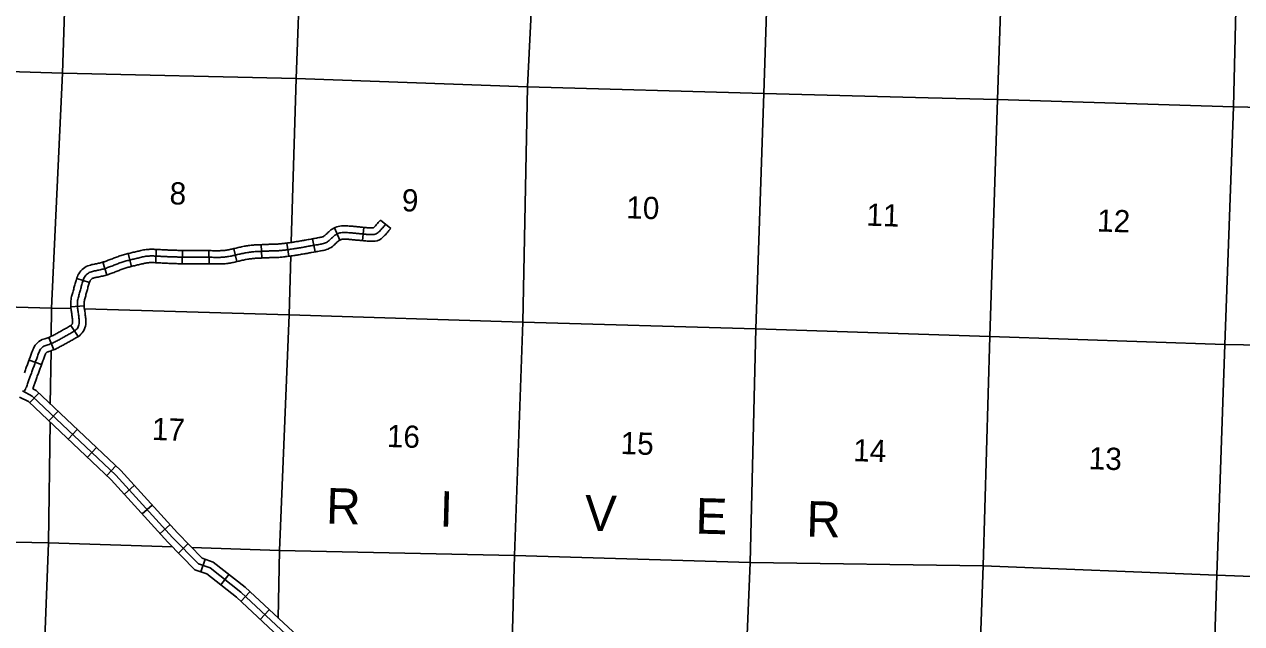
# Model space of a CAD drawing. Extents: x 751126 to 1167965, y 16172416 to 16552059.
# Drawn here: x 963887 to 991302, y 16260022 to 16273514 of the extents above; entities that cross this region are included whole.
import ezdxf

# ---------------------------------------------------------------- set-up
doc = ezdxf.new("R2010")
doc.units = 0
for name, color, linetype in [('L13', 7, 'Continuous'), ('L14', 7, 'Continuous'), ('L37', 7, 'Continuous'), ('L8', 7, 'Continuous')]:
    doc.layers.add(name, color=color, linetype=linetype)

msp = doc.modelspace()

# ---------------------------------------------------------------- linework, layer by layer
at = {"layer": 'L13'}
for points in [[(970873, 16298575), (970783, 16293389), (970598, 16288121), (970404, 16282796), (970204, 16277587), (970011, 16272295)], [(975983, 16293233), (975772, 16287924), (975621, 16282664), (975479, 16277421), (975218, 16272105), (975116, 16266810), (974924, 16261560), (974780, 16256249), (974769, 16255821)], [(965149, 16285675), (965056, 16283014), (964921, 16277729), (964743, 16272419)], [(980939, 16285454), (980854, 16282499), (980712, 16277272), (980543, 16271954), (980358, 16266661), (980232, 16261401), (980015, 16256159)], [(985987, 16277106), (985802, 16271821), (985633, 16266487), (985484, 16261327), (985288, 16255926)], [(991246, 16276965), (991119, 16271654), (990923, 16266303), (990741, 16261111), (990571, 16255751)], [(959652, 16272572), (964743, 16272419)], [(964743, 16272419), (964500, 16267128), (964492, 16266490)], [(964743, 16272419), (970011, 16272295), (975218, 16272105), (980543, 16271954), (984241, 16271863), (985802, 16271821), (991119, 16271654), (996286, 16271540), (1001527, 16271358), (1005917, 16271234)], [(970011, 16272295), (969899, 16268608)], [(969890, 16268303), (969850, 16266976), (969631, 16261668), (969604, 16260147)], [(960287, 16267241), (964500, 16267128), (964937, 16267116)], [(965241, 16267107), (969850, 16266976), (975116, 16266810), (980358, 16266661), (985633, 16266487), (990923, 16266303), (995958, 16266218), (1001308, 16266042)], [(964488, 16266167), (964472, 16264967)], [(964467, 16264560), (964432, 16261841), (964230, 16256557), (964121, 16251288), (963987, 16246027)], [(961802, 16261894), (964432, 16261841), (967223, 16261748)], [(967657, 16261734), (969631, 16261668), (974924, 16261560), (980232, 16261401), (985484, 16261327), (990741, 16261111), (995906, 16260922), (1001173, 16260773)]]:
    msp.add_lwpolyline(points, dxfattribs=at)
at = {"layer": 'L8'}
for p, q in [((970869, 16268931), (970992, 16268659)), ((971535, 16268942), (971505, 16268645)), ((971908, 16269107), (972137, 16268916)), ((970380, 16268686), (970439, 16268393)), ((966858, 16268446), (966846, 16268148)), ((967451, 16268422), (967445, 16268124)), ((968043, 16268419), (968046, 16268121)), ((968602, 16268464), (968672, 16268174)), ((969218, 16268553), (969234, 16268255)), ((969799, 16268590), (969843, 16268295)), ((965658, 16268160), (965744, 16267874)), ((966227, 16268353), (966304, 16268065)), ((965067, 16267795), (965351, 16267702)), ((964933, 16267157), (965231, 16267179)), ((964936, 16266737), (965096, 16266485)), ((964436, 16266465), (964548, 16266189)), ((963993, 16265954), (964274, 16265854)), ((964006, 16264995), (964210, 16265213)), ((964440, 16264586), (964645, 16264804)), ((964874, 16264177), (965079, 16264394)), ((965309, 16263768), (965513, 16263985)), ((965743, 16263359), (965948, 16263576)), ((966143, 16262934), (966364, 16263134)), ((966543, 16262491), (966765, 16262691)), ((966944, 16262049), (967165, 16262249)), ((967358, 16261611), (967571, 16261820)), ((967860, 16261191), (967958, 16261472)), ((968311, 16260894), (968496, 16261128)), ((968762, 16260523), (968966, 16260741)), ((969199, 16260116), (969402, 16260335))]:
    msp.add_line(p, q, dxfattribs=at)
for points in [[(971907, 16269107), (971895, 16269093), (971878, 16269076), (971858, 16269052), (971841, 16269032), (971826, 16269014), (971812, 16268997), (971797, 16268981), (971782, 16268965), (971770, 16268952), (971758, 16268942), (971748, 16268934), (971745, 16268932), (971735, 16268931), (971717, 16268931), (971694, 16268932), (971671, 16268932), (971649, 16268933), (971625, 16268935), (971602, 16268936), (971592, 16268937), (971581, 16268938), (971556, 16268940), (971506, 16268945), (971481, 16268948), (971457, 16268950), (971432, 16268953), (971382, 16268958), (971357, 16268960), (971332, 16268962), (971307, 16268965), (971282, 16268967), (971257, 16268970), (971246, 16268971), (971230, 16268973), (971199, 16268974), (971174, 16268975), (971150, 16268976), (971122, 16268977), (971095, 16268978), (971066, 16268978), (971029, 16268977), (970994, 16268971), (970958, 16268965), (970921, 16268953), (970889, 16268941), (970855, 16268925), (970822, 16268906), (970792, 16268886), (970766, 16268864), (970743, 16268844), (970722, 16268825), (970705, 16268808), (970687, 16268792), (970670, 16268777), (970654, 16268762), (970639, 16268750), (970629, 16268743), (970621, 16268738), (970611, 16268733), (970597, 16268728), (970583, 16268724), (970567, 16268721), (970545, 16268717), (970519, 16268712), (970492, 16268706), (970470, 16268702), (970450, 16268698), (970425, 16268695), (970396, 16268690), (970370, 16268685), (970349, 16268680), (970302, 16268673), (970277, 16268669), (970248, 16268664), (970222, 16268659), (970200, 16268654), (970178, 16268651), (970152, 16268647), (970126, 16268642), (970103, 16268638), (970079, 16268634), (970054, 16268629), (970031, 16268626), (970006, 16268622), (969982, 16268618), (969957, 16268614), (969933, 16268610), (969908, 16268606), (969885, 16268603), (969861, 16268599), (969836, 16268596), (969810, 16268592), (969786, 16268589), (969762, 16268585)], [(972022, 16269012), (972006, 16268992), (971989, 16268974), (971973, 16268956), (971957, 16268936), (971941, 16268917), (971924, 16268898), (971908, 16268879), (971891, 16268861), (971873, 16268843), (971854, 16268827), (971835, 16268811), (971814, 16268798), (971791, 16268788), (971766, 16268783), (971741, 16268781), (971716, 16268781), (971691, 16268782), (971666, 16268782), (971641, 16268783), (971616, 16268785), (971591, 16268786), (971578, 16268788), (971566, 16268789), (971541, 16268791), (971517, 16268794), (971492, 16268796), (971467, 16268799), (971442, 16268801), (971417, 16268803), (971392, 16268806), (971367, 16268808), (971342, 16268811), (971318, 16268813), (971293, 16268816), (971268, 16268818), (971243, 16268820), (971231, 16268822), (971218, 16268823), (971193, 16268824), (971168, 16268825), (971143, 16268826), (971118, 16268827), (971093, 16268828), (971068, 16268828), (971043, 16268827), (971018, 16268823), (970994, 16268819), (970970, 16268811), (970947, 16268802), (970924, 16268792), (970902, 16268779), (970882, 16268765), (970862, 16268750), (970843, 16268733), (970825, 16268716), (970807, 16268699), (970789, 16268682), (970770, 16268665), (970751, 16268648), (970732, 16268632), (970712, 16268618), (970691, 16268605), (970668, 16268594), (970645, 16268586), (970621, 16268579), (970596, 16268573), (970571, 16268569), (970547, 16268564), (970522, 16268560), (970498, 16268554), (970473, 16268550), (970448, 16268547), (970424, 16268542), (970399, 16268537), (970375, 16268533), (970350, 16268529), (970325, 16268525), (970301, 16268521), (970276, 16268517), (970252, 16268512), (970227, 16268507), (970202, 16268503), (970178, 16268499), (970153, 16268494), (970128, 16268490), (970104, 16268486), (970079, 16268482), (970055, 16268477), (970030, 16268474), (970005, 16268470), (969980, 16268466), (969956, 16268462), (969931, 16268458), (969906, 16268454), (969882, 16268451), (969857, 16268447), (969832, 16268444), (969807, 16268440), (969782, 16268437)], [(972138, 16268916), (972118, 16268892), (972099, 16268873), (972088, 16268859), (972072, 16268841), (972055, 16268820), (972037, 16268799), (972018, 16268778), (971999, 16268758), (971977, 16268735), (971950, 16268712), (971922, 16268689), (971884, 16268664), (971835, 16268644), (971787, 16268634), (971747, 16268631), (971715, 16268631), (971688, 16268632), (971661, 16268632), (971634, 16268634), (971607, 16268635), (971580, 16268637), (971565, 16268638), (971552, 16268639), (971527, 16268642), (971477, 16268647), (971452, 16268649), (971427, 16268652), (971402, 16268654), (971353, 16268659), (971328, 16268661), (971303, 16268664), (971278, 16268666), (971253, 16268669), (971228, 16268671), (971215, 16268672), (971206, 16268674), (971187, 16268675), (971162, 16268675), (971137, 16268677), (971114, 16268677), (971091, 16268678), (971070, 16268678), (971057, 16268677), (971043, 16268675), (971030, 16268673), (971019, 16268670), (971005, 16268664), (970993, 16268659), (970983, 16268653), (970972, 16268645), (970959, 16268635), (970944, 16268622), (970928, 16268607), (970910, 16268589), (970890, 16268571), (970870, 16268553), (970849, 16268535), (970825, 16268515), (970795, 16268492), (970760, 16268472), (970725, 16268456), (970692, 16268443), (970658, 16268433), (970625, 16268426), (970598, 16268421), (970575, 16268417), (970553, 16268413), (970526, 16268407), (970497, 16268402), (970472, 16268398), (970452, 16268395), (970428, 16268390), (970401, 16268385), (970349, 16268377), (970325, 16268373), (970304, 16268369), (970281, 16268365), (970254, 16268359), (970227, 16268355), (970203, 16268351), (970180, 16268347), (970154, 16268342), (970128, 16268338), (970104, 16268334), (970078, 16268329), (970053, 16268325), (970028, 16268321), (970003, 16268318), (969979, 16268314), (969954, 16268310), (969928, 16268306), (969902, 16268302), (969878, 16268299), (969854, 16268295), (969829, 16268292), (969803, 16268288)], [(967324, 16268427), (967299, 16268428), (967275, 16268428), (967251, 16268429), (967226, 16268430), (967201, 16268431), (967176, 16268432), (967152, 16268433), (967128, 16268434), (967103, 16268435), (967077, 16268437), (967052, 16268438), (967028, 16268439), (967003, 16268440), (966980, 16268441), (966955, 16268443), (966928, 16268444), (966902, 16268445), (966877, 16268446), (966853, 16268447), (966828, 16268449), (966800, 16268450), (966772, 16268450), (966744, 16268450), (966716, 16268450), (966688, 16268448), (966660, 16268447), (966631, 16268444), (966600, 16268440), (966571, 16268436), (966542, 16268430), (966514, 16268424), (966487, 16268417), (966463, 16268411), (966440, 16268406), (966417, 16268401), (966393, 16268395), (966367, 16268389), (966341, 16268383), (966317, 16268377), (966293, 16268371), (966268, 16268365), (966242, 16268358), (966219, 16268352), (966196, 16268346), (966170, 16268340), (966143, 16268333), (966118, 16268325), (966092, 16268318), (966065, 16268310), (966039, 16268301), (966015, 16268292), (965990, 16268284), (965965, 16268275), (965941, 16268266), (965917, 16268257), (965894, 16268248), (965870, 16268239), (965845, 16268229), (965821, 16268219), (965799, 16268211), (965778, 16268202), (965757, 16268195), (965733, 16268186), (965709, 16268178), (965689, 16268170), (965668, 16268164), (965645, 16268157), (965624, 16268150), (965603, 16268145), (965581, 16268140), (965558, 16268134), (965536, 16268129), (965514, 16268125), (965491, 16268120), (965466, 16268116), (965439, 16268111), (965409, 16268104), (965379, 16268096), (965348, 16268086), (965317, 16268075), (965283, 16268060), (965248, 16268040), (965216, 16268017), (965188, 16267994), (965160, 16267966), (965134, 16267933), (965113, 16267901), (965095, 16267868), (965081, 16267835), (965070, 16267805), (965061, 16267777), (965053, 16267751), (965046, 16267726), (965039, 16267702), (965032, 16267678), (965025, 16267653), (965018, 16267628), (965011, 16267603), (965005, 16267579)], [(969782, 16268437), (969758, 16268434), (969733, 16268431), (969708, 16268428), (969683, 16268425), (969658, 16268423), (969633, 16268421), (969608, 16268419), (969583, 16268418), (969558, 16268416), (969534, 16268415), (969509, 16268414), (969484, 16268413), (969458, 16268413), (969433, 16268412), (969408, 16268412), (969384, 16268411), (969359, 16268410), (969334, 16268408), (969309, 16268408), (969284, 16268407), (969259, 16268406), (969234, 16268404), (969209, 16268403), (969184, 16268402), (969159, 16268400), (969134, 16268399), (969109, 16268398), (969084, 16268397), (969059, 16268395), (969034, 16268393), (969009, 16268391), (968984, 16268388), (968959, 16268385), (968935, 16268381), (968910, 16268377), (968885, 16268373), (968861, 16268369), (968836, 16268364), (968812, 16268359), (968787, 16268354), (968763, 16268349), (968738, 16268343), (968714, 16268337), (968690, 16268331), (968665, 16268326), (968641, 16268320), (968617, 16268314), (968592, 16268308), (968568, 16268303), (968544, 16268298), (968519, 16268293), (968494, 16268289), (968470, 16268285), (968445, 16268281), (968420, 16268278), (968395, 16268275), (968370, 16268273), (968345, 16268272), (968320, 16268270), (968295, 16268269), (968270, 16268269), (968245, 16268269), (968220, 16268269), (968195, 16268269), (968170, 16268269), (968145, 16268269), (968120, 16268270), (968095, 16268270), (968070, 16268271), (968045, 16268270), (968020, 16268270), (967995, 16268270), (967970, 16268270), (967945, 16268270), (967920, 16268270), (967895, 16268270), (967871, 16268271), (967846, 16268271), (967821, 16268271), (967795, 16268271), (967770, 16268271), (967745, 16268271), (967720, 16268271), (967695, 16268271), (967670, 16268271), (967645, 16268271), (967620, 16268271), (967595, 16268271), (967570, 16268272), (967545, 16268272), (967520, 16268272), (967495, 16268272), (967470, 16268272), (967445, 16268273), (967420, 16268274), (967395, 16268275), (967370, 16268276), (967345, 16268276), (967320, 16268277)], [(969764, 16268586), (969740, 16268582), (969715, 16268580), (969691, 16268577), (969669, 16268574), (969646, 16268573), (969622, 16268570), (969599, 16268569), (969575, 16268568), (969551, 16268566), (969527, 16268565), (969502, 16268564), (969478, 16268563), (969456, 16268563), (969404, 16268562), (969376, 16268561), (969350, 16268559), (969328, 16268558), (969305, 16268557), (969278, 16268557), (969251, 16268556), (969226, 16268554), (969200, 16268553), (969176, 16268551), (969152, 16268550), (969127, 16268549), (969102, 16268548), (969074, 16268547), (969047, 16268545), (969021, 16268542), (968994, 16268540), (968966, 16268537), (968938, 16268533), (968911, 16268529), (968886, 16268525), (968862, 16268521), (968835, 16268517), (968807, 16268512), (968781, 16268506), (968755, 16268501), (968729, 16268495), (968703, 16268489), (968679, 16268483), (968655, 16268477), (968631, 16268471), (968606, 16268466), (968583, 16268460), (968560, 16268455), (968538, 16268450), (968514, 16268445), (968490, 16268440), (968468, 16268436), (968446, 16268433), (968424, 16268429), (968402, 16268426), (968382, 16268424), (968361, 16268423), (968337, 16268422), (968314, 16268420), (968291, 16268419), (968269, 16268419), (968245, 16268419), (968219, 16268419), (968195, 16268419), (968171, 16268419), (968148, 16268419), (968124, 16268419), (968098, 16268420), (968071, 16268421), (968044, 16268420), (968020, 16268420), (967995, 16268420), (967970, 16268420), (967946, 16268420), (967922, 16268420), (967898, 16268420), (967873, 16268421), (967847, 16268421), (967820, 16268421), (967794, 16268421), (967770, 16268421), (967747, 16268421), (967720, 16268421), (967694, 16268421), (967670, 16268421), (967647, 16268421), (967622, 16268421), (967597, 16268421), (967571, 16268422), (967547, 16268422), (967523, 16268422), (967496, 16268422), (967472, 16268422), (967450, 16268423), (967427, 16268424), (967400, 16268425), (967375, 16268426), (967350, 16268426), (967325, 16268427)], [(967320, 16268277), (967295, 16268278), (967270, 16268278), (967245, 16268279), (967220, 16268280), (967195, 16268281), (967170, 16268282), (967145, 16268283), (967121, 16268284), (967096, 16268286), (967071, 16268287), (967046, 16268288), (967021, 16268289), (966996, 16268290), (966971, 16268291), (966946, 16268293), (966921, 16268295), (966896, 16268296), (966871, 16268297), (966846, 16268298), (966821, 16268299), (966796, 16268300), (966771, 16268300), (966746, 16268300), (966721, 16268300), (966696, 16268299), (966671, 16268297), (966646, 16268295), (966621, 16268292), (966597, 16268288), (966572, 16268283), (966548, 16268278), (966523, 16268272), (966499, 16268266), (966475, 16268260), (966450, 16268254), (966426, 16268249), (966402, 16268243), (966377, 16268237), (966353, 16268231), (966329, 16268225), (966305, 16268219), (966280, 16268213), (966256, 16268207), (966232, 16268201), (966208, 16268195), (966183, 16268188), (966159, 16268181), (966135, 16268174), (966111, 16268167), (966088, 16268159), (966064, 16268151), (966041, 16268142), (966017, 16268134), (965994, 16268125), (965970, 16268116), (965947, 16268107), (965923, 16268099), (965900, 16268090), (965877, 16268080), (965854, 16268071), (965830, 16268062), (965807, 16268053), (965783, 16268045), (965760, 16268037), (965736, 16268028), (965712, 16268021), (965688, 16268013), (965665, 16268006), (965640, 16268000), (965616, 16267994), (965592, 16267988), (965567, 16267983), (965543, 16267977), (965518, 16267973), (965494, 16267968), (965469, 16267964), (965445, 16267958), (965421, 16267952), (965397, 16267944), (965373, 16267936), (965350, 16267925), (965329, 16267913), (965308, 16267899), (965289, 16267883), (965271, 16267865), (965256, 16267846), (965242, 16267825), (965230, 16267803), (965220, 16267780), (965212, 16267756), (965204, 16267732), (965197, 16267708), (965190, 16267684), (965183, 16267660), (965176, 16267636), (965169, 16267612), (965163, 16267588), (965156, 16267564), (965149, 16267540)], [(967317, 16268127), (967292, 16268128), (967266, 16268129), (967240, 16268129), (967215, 16268130), (967190, 16268131), (967165, 16268132), (967139, 16268133), (967113, 16268135), (967088, 16268136), (967064, 16268137), (967039, 16268138), (967014, 16268139), (966988, 16268140), (966962, 16268142), (966937, 16268143), (966914, 16268145), (966890, 16268146), (966865, 16268147), (966839, 16268148), (966814, 16268149), (966792, 16268150), (966770, 16268150), (966748, 16268150), (966726, 16268150), (966704, 16268149), (966682, 16268147), (966661, 16268146), (966642, 16268143), (966622, 16268140), (966602, 16268136), (966581, 16268132), (966560, 16268126), (966535, 16268120), (966509, 16268114), (966483, 16268108), (966459, 16268103), (966437, 16268097), (966413, 16268092), (966389, 16268086), (966365, 16268080), (966341, 16268074), (966318, 16268068), (966293, 16268061), (966267, 16268055), (966245, 16268049), (966224, 16268044), (966201, 16268037), (966179, 16268031), (966158, 16268024), (966136, 16268017), (966114, 16268009), (966091, 16268001), (966069, 16267993), (966046, 16267985), (966023, 16267976), (966000, 16267967), (965977, 16267959), (965955, 16267950), (965933, 16267941), (965909, 16267931), (965883, 16267922), (965857, 16267912), (965834, 16267904), (965811, 16267895), (965784, 16267886), (965757, 16267877), (965732, 16267870), (965705, 16267862), (965678, 16267854), (965651, 16267848), (965626, 16267842), (965599, 16267836), (965572, 16267830), (965546, 16267825), (965521, 16267821), (965499, 16267817), (965480, 16267812), (965462, 16267808), (965445, 16267802), (965430, 16267797), (965418, 16267791), (965409, 16267787), (965400, 16267780), (965390, 16267771), (965383, 16267765), (965378, 16267758), (965372, 16267749), (965366, 16267737), (965360, 16267724), (965354, 16267707), (965347, 16267688), (965341, 16267666), (965334, 16267643), (965327, 16267619), (965320, 16267595), (965314, 16267572), (965307, 16267548), (965301, 16267525), (965294, 16267501)], [(969801, 16268288), (969776, 16268285), (969751, 16268282), (969725, 16268279), (969697, 16268276), (969671, 16268274), (969645, 16268271), (969618, 16268269), (969592, 16268268), (969566, 16268267), (969540, 16268266), (969515, 16268264), (969489, 16268263), (969461, 16268263), (969413, 16268262), (969391, 16268261), (969367, 16268260), (969340, 16268258), (969312, 16268258), (969289, 16268257), (969266, 16268256), (969242, 16268255), (969217, 16268253), (969192, 16268252), (969166, 16268251), (969140, 16268249), (969116, 16268248), (969093, 16268247), (969071, 16268245), (969047, 16268244), (969024, 16268241), (969002, 16268239), (968981, 16268236), (968958, 16268233), (968934, 16268229), (968909, 16268225), (968886, 16268221), (968865, 16268217), (968842, 16268213), (968819, 16268208), (968796, 16268203), (968773, 16268197), (968749, 16268191), (968725, 16268185), (968700, 16268180), (968676, 16268174), (968651, 16268168), (968625, 16268162), (968598, 16268156), (968573, 16268151), (968548, 16268146), (968520, 16268141), (968493, 16268136), (968466, 16268132), (968439, 16268129), (968408, 16268125), (968380, 16268123), (968354, 16268122), (968327, 16268121), (968300, 16268120), (968272, 16268119), (968246, 16268119), (968221, 16268119), (968196, 16268119), (968170, 16268119), (968143, 16268119), (968117, 16268120), (968092, 16268120), (968070, 16268121), (968047, 16268120), (968021, 16268120), (967996, 16268120), (967971, 16268120), (967945, 16268120), (967919, 16268120), (967893, 16268120), (967868, 16268121), (967844, 16268121), (967821, 16268121), (967797, 16268121), (967771, 16268121), (967744, 16268121), (967721, 16268121), (967697, 16268121), (967670, 16268121), (967644, 16268121), (967619, 16268121), (967594, 16268121), (967570, 16268122), (967544, 16268122), (967518, 16268122), (967495, 16268122), (967469, 16268122), (967441, 16268123), (967414, 16268124), (967390, 16268125), (967366, 16268126), (967341, 16268126), (967316, 16268127)], [(965005, 16267580), (964998, 16267556), (964991, 16267531), (964985, 16267506), (964978, 16267481), (964972, 16267457), (964966, 16267434), (964959, 16267410), (964952, 16267384), (964945, 16267354), (964939, 16267322), (964935, 16267289), (964932, 16267258), (964931, 16267227), (964931, 16267195), (964932, 16267165), (964934, 16267134), (964938, 16267104), (964942, 16267075), (964946, 16267050), (964950, 16267026), (964953, 16267003), (964957, 16266980), (964959, 16266958), (964962, 16266934), (964965, 16266907), (964968, 16266883), (964971, 16266861), (964972, 16266842), (964973, 16266825), (964972, 16266809), (964971, 16266793), (964969, 16266782), (964967, 16266775), (964965, 16266770), (964962, 16266764), (964958, 16266758), (964951, 16266751), (964942, 16266743), (964932, 16266736), (964918, 16266727), (964901, 16266716), (964879, 16266705), (964856, 16266691), (964834, 16266678), (964813, 16266666), (964792, 16266654), (964771, 16266642), (964749, 16266630), (964727, 16266617), (964706, 16266605), (964685, 16266594), (964663, 16266582), (964641, 16266570), (964619, 16266558), (964599, 16266546), (964578, 16266535), (964556, 16266524), (964535, 16266513), (964513, 16266502), (964492, 16266491), (964472, 16266481), (964455, 16266473), (964437, 16266466), (964417, 16266459), (964395, 16266452), (964374, 16266444), (964350, 16266437), (964322, 16266428), (964289, 16266416), (964252, 16266398), (964214, 16266373), (964184, 16266347), (964159, 16266322), (964131, 16266289), (964108, 16266253), (964091, 16266219), (964079, 16266190), (964068, 16266163), (964059, 16266137), (964051, 16266115), (964042, 16266091), (964033, 16266066), (964025, 16266044), (964017, 16266023), (964008, 16265999), (963999, 16265973), (963991, 16265950), (963982, 16265927), (963973, 16265903), (963965, 16265881), (963956, 16265858), (963947, 16265833), (963939, 16265809), (963931, 16265787), (963922, 16265763), (963913, 16265739), (963904, 16265715), (963896, 16265691), (963887, 16265667)], [(965149, 16267540), (965143, 16267516), (965136, 16267492), (965130, 16267468), (965123, 16267443), (965117, 16267419), (965111, 16267395), (965104, 16267371), (965098, 16267347), (965092, 16267322), (965087, 16267298), (965084, 16267273), (965082, 16267248), (965081, 16267223), (965081, 16267198), (965082, 16267173), (965084, 16267148), (965086, 16267123), (965090, 16267099), (965094, 16267074), (965098, 16267049), (965102, 16267025), (965105, 16267000), (965108, 16266975), (965111, 16266950), (965114, 16266925), (965117, 16266901), (965120, 16266876), (965122, 16266851), (965123, 16266826), (965122, 16266801), (965120, 16266776), (965116, 16266751), (965110, 16266727), (965100, 16266704), (965088, 16266682), (965073, 16266662), (965056, 16266644), (965037, 16266627), (965017, 16266612), (964996, 16266599), (964975, 16266586), (964953, 16266574), (964931, 16266562), (964910, 16266549), (964888, 16266536), (964866, 16266524), (964845, 16266512), (964823, 16266499), (964801, 16266487), (964779, 16266475), (964757, 16266462), (964736, 16266450), (964714, 16266438), (964692, 16266426), (964670, 16266414), (964648, 16266403), (964626, 16266391), (964603, 16266379), (964581, 16266368), (964559, 16266357), (964536, 16266346), (964514, 16266335), (964490, 16266326), (964467, 16266318), (964443, 16266310), (964419, 16266302), (964396, 16266294), (964372, 16266286), (964348, 16266278), (964326, 16266267), (964305, 16266253), (964286, 16266236), (964268, 16266219), (964252, 16266200), (964239, 16266179), (964228, 16266157), (964218, 16266134), (964209, 16266110), (964200, 16266087), (964192, 16266063), (964183, 16266040), (964175, 16266016), (964166, 16265993), (964158, 16265969), (964149, 16265946), (964140, 16265922), (964132, 16265899), (964123, 16265875), (964114, 16265852), (964106, 16265828), (964097, 16265805), (964088, 16265782), (964080, 16265758), (964071, 16265735), (964062, 16265711), (964054, 16265688), (964045, 16265664), (964037, 16265641), (964029, 16265617)], [(965294, 16267500), (965287, 16267476), (965281, 16267453), (965275, 16267429), (965269, 16267406), (965262, 16267381), (965256, 16267356), (965249, 16267332), (965243, 16267310), (965239, 16267291), (965235, 16267274), (965233, 16267257), (965232, 16267239), (965231, 16267220), (965231, 16267201), (965232, 16267182), (965233, 16267162), (965235, 16267143), (965238, 16267122), (965242, 16267098), (965246, 16267072), (965250, 16267046), (965254, 16267019), (965257, 16266992), (965260, 16266967), (965263, 16266943), (965266, 16266918), (965269, 16266890), (965272, 16266859), (965273, 16266827), (965272, 16266793), (965269, 16266758), (965263, 16266720), (965252, 16266679), (965236, 16266638), (965214, 16266600), (965189, 16266566), (965161, 16266536), (965133, 16266511), (965103, 16266489), (965074, 16266471), (965049, 16266456), (965027, 16266443), (965007, 16266432), (964985, 16266419), (964963, 16266406), (964941, 16266394), (964918, 16266381), (964897, 16266369), (964875, 16266356), (964853, 16266344), (964830, 16266331), (964808, 16266319), (964786, 16266307), (964764, 16266295), (964741, 16266282), (964718, 16266270), (964695, 16266258), (964672, 16266246), (964649, 16266234), (964626, 16266223), (964600, 16266210), (964572, 16266197), (964544, 16266186), (964517, 16266176), (964491, 16266167), (964465, 16266159), (964441, 16266151), (964422, 16266145), (964408, 16266140), (964400, 16266136), (964396, 16266134), (964388, 16266126), (964378, 16266116), (964373, 16266111), (964370, 16266105), (964364, 16266094), (964357, 16266077), (964349, 16266058), (964342, 16266036), (964333, 16266012), (964324, 16265988), (964316, 16265966), (964307, 16265941), (964298, 16265916), (964289, 16265893), (964281, 16265871), (964273, 16265848), (964264, 16265824), (964255, 16265801), (964246, 16265776), (964237, 16265752), (964229, 16265730), (964221, 16265707), (964212, 16265682), (964203, 16265659), (964195, 16265637), (964187, 16265614), (964178, 16265590), (964170, 16265567)], [(964029, 16265617), (964026, 16265610), (964020, 16265593), (964012, 16265570), (964003, 16265546), (963991, 16265513), (963983, 16265489), (963975, 16265466), (963968, 16265446), (963966, 16265442), (963959, 16265418), (963951, 16265394), (963943, 16265371), (963934, 16265347), (963924, 16265329), (963911, 16265303), (963899, 16265281), (963888, 16265260)], [(964170, 16265568), (964168, 16265561), (964162, 16265543), (964153, 16265519), (964145, 16265496), (964133, 16265462), (964124, 16265439), (964116, 16265415), (964109, 16265397), (964109, 16265396), (964081, 16265305)], [(987620, 16239833), (983380, 16245036), (982167, 16246415), (981592, 16247101), (981388, 16247536), (980589, 16248947), (980448, 16249269), (979544, 16250936), (979210, 16251581), (979112, 16251723), (977505, 16253297), (977297, 16253570), (976952, 16253905), (976362, 16254431), (974248, 16255800), (972650, 16256834), (970804, 16258618), (968663, 16260615), (967996, 16261142), (967723, 16261237), (967115, 16261858), (965844, 16263263), (963977, 16265022), (963781, 16265124)], [(970907, 16258727), (968761, 16260729), (968070, 16261276), (967806, 16261367), (967224, 16261961), (965951, 16263368), (964064, 16265145), (963843, 16265260)], [(978555, 16252689), (977731, 16253496), (977522, 16253770), (977156, 16254125), (976545, 16254670), (974411, 16256052), (972838, 16257070), (971011, 16258836), (968859, 16260843), (968143, 16261409), (967888, 16261498), (967333, 16262064), (966058, 16263473), (964152, 16265269), (964081, 16265305)]]:
    msp.add_lwpolyline(points, dxfattribs=at)

# ---------------------------------------------------------------- texts
at = {"layer": 'L14'}
for s, p in [('8', (967152, 16269465)), ('9', (972382, 16269308)), ('10', (977437, 16269149)), ('11', (982844, 16268983)), ('12', (988040, 16268852)), ('17', (966752, 16264159)), ('16', (972045, 16264000)), ('15', (977310, 16263842)), ('14', (982547, 16263681)), ('13', (987852, 16263501))]:
    msp.add_text(s, height=500, rotation=358.1353, dxfattribs=at).set_placement(p)
at = {"layer": 'L37'}
msp.add_text('R      I          V      E      R', height=799.98, rotation=358.4423, dxfattribs=at).set_placement((970677, 16262278))

doc.saveas('drawing.dxf')
